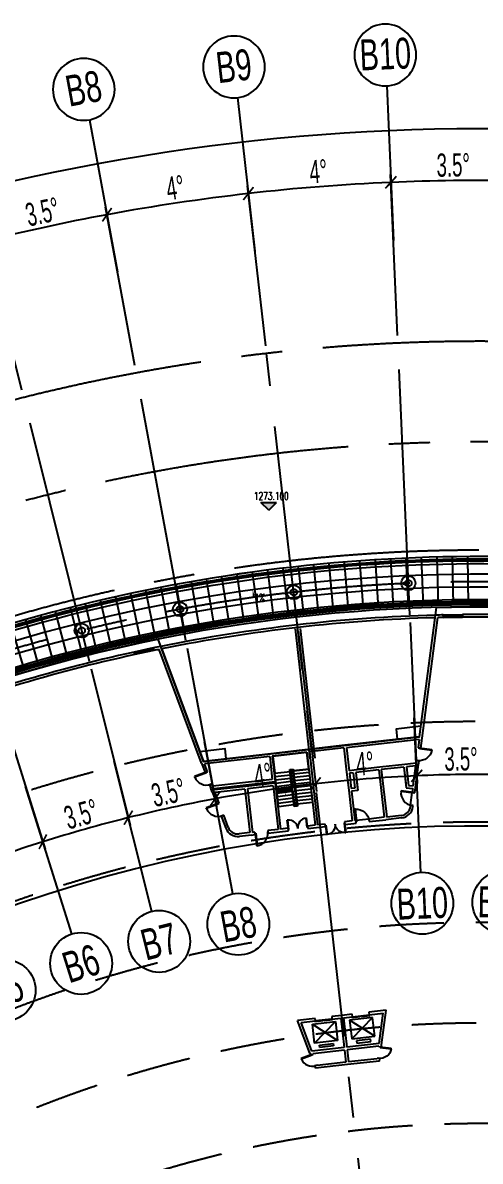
# Model space of a CAD drawing. Extents: x 36903891 to 38126251, y 2073392 to 2924740.
# Drawn here: x 37075620 to 37111160, y 2369613 to 2457965 of the extents above; entities that cross this region are included whole.
import ezdxf
from ezdxf.enums import TextEntityAlignment as Align
from ezdxf.xclip import XClip

# ---------------------------------------------------------------- set-up
doc = ezdxf.new("R2010")
doc.units = 0
doc.header["$LTSCALE"] = 1000
doc.header["$XCLIPFRAME"] = 0
for name, pattern in [('CENTER', [2, 1.25, -0.25, 0.25, -0.25]), ('CENTER2', [28.575, 19.05, -3.175, 3.175, -3.175]), ('DASH', [0.35, 0.25, -0.1]), ('HIDDEN', [0.375, 0.25, -0.125])]:
    doc.linetypes.add(name, pattern=pattern)
doc.layers.get('0').update_dxf_attribs({"color": 8})
doc.layers.get('Defpoints').update_dxf_attribs({"color": 8})
for name, color, linetype in [('#幕墙线-平面', 8, 'Continuous'), ('#标注', 8, 'Continuous'), ('#虚线', 8, 'HIDDEN'), ('#轴线', 8, 'CENTER2'), ('1-WIN-1', 8, 'Continuous'), ('A-AL-E', 8, 'Continuous'), ('A-COLS-PLAN-C', 8, 'DASH'), ('A-DETL-ALUM', 8, 'Continuous'), ('A-DIMS', 8, 'Continuous'), ('A-DIMS-ELEV', 8, 'Continuous'), ('A-DIMS-SYMB', 8, 'Continuous'), ('A-FLOR', 8, 'Continuous'), ('A-GRID', 8, 'CENTER'), ('A-STRS-HRAL', 8, 'Continuous'), ('DIM', 8, 'Continuous'), ('周边建筑', 8, 'Continuous'), ('水-雨水-压力流-标识', 8, 'Continuous')]:
    doc.layers.add(name, color=color, linetype=linetype)
doc.styles.add('#文字', font='jrs.shx', dxfattribs={"width": 0.7, "bigfont": 'hztxt.shx'})
doc.styles.add('_TCH_DIM', font='SIMPLEX', dxfattribs={"bigfont": 'GBCBIG'})
doc.styles.add('_TCH_DIM_T3', font='SIMPLEX', dxfattribs={"width": 0.705882, "bigfont": 'GBCBIG'})
doc.styles.add('JHZX', font='jrs.shx', dxfattribs={"width": 0.6, "bigfont": 'jhz.shx'})
doc.dimstyles.new('_TCH_ARROW&&200', dxfattribs={"dimtxt": 595, "dimasz": 400, "dimexe": 500, "dimexo": 600, "dimgap": 252.5, "dimtad": 1, "dimdec": 0, "dimzin": 0, "dimdsep": 46, "dimtxsty": '_TCH_DIM_T3', "dimcen": 0.09, "dimclrt": 4, "dimazin": 2, "dimtfac": 1, "dimtdec": 0, "dimtix": 1, "dimtmove": 2, "dimatfit": 3, "dimfxl": 200, "dimtolj": 1, "dimtzin": 0, "dimarcsym": 0})
doc.dimstyles.new('JZBZ-600', dxfattribs={"dimscale": 600, "dimtxt": 3, "dimasz": 1.5, "dimexe": 1, "dimexo": 1, "dimgap": 0.5, "dimtad": 1, "dimdec": 0, "dimdsep": 46, "dimtxsty": 'JHZX', "dimblk1": 'ARCHTICK', "dimblk2": 'ARCHTICK', "dimsah": 1, "dimcen": 0, "dimclrd": 1, "dimclre": 1, "dimclrt": 2, "dimadec": 1, "dimazin": 2, "dimtfac": 1, "dimtdec": 0, "dimtix": 1, "dimtmove": 0, "dimatfit": 3, "dimfxl": 1, "dimtolj": 1, "dimlwd": -1, "dimlwe": -1, "dimarcsym": 1})

# ---------------------------------------------------------------- blocks, each defined once
blk = doc.blocks.new('_ARCHTICK')
at = {"color": 0, "linetype": 'ByBlock', "const_width": 0.15}
blk.add_lwpolyline([(-0.5, -0.5), (0.5, 0.5)], dxfattribs=at)
blk = doc.blocks.new('*D76')
at = {"layer": '#标注', "transparency": 16777216}
for p, q in [((36775150, 3043437), (36775695, 3030949)), ((36782778, 3043537), (36782560, 3031039))]:
    blk.add_line(p, q, dxfattribs=at)
blk.add_arc((36780595, 2918663), 112993, 88.99827, 92.49865, dxfattribs=at)
at = {"layer": 'Defpoints', "color": 0, "transparency": 16777216}
for p in [(36775124, 3044037), (36782789, 3044137), (36780269, 3031656), (36780595, 2918663)]:
    blk.add_point(p, dxfattribs=at)
at = {"layer": '#标注', "transparency": 16777216, "xscale": 900, "yscale": 900, "zscale": 900}
for p, rotation in [((36775669, 3031549), 182.498645102901), ((36782570, 3031639), 358.9982656254941)]:
    blk.add_blockref('_ARCHTICK', p, dxfattribs=dict(at, rotation=rotation))
at = {"layer": '#标注', "transparency": 16777216, "insert": (36779103, 3032846), "char_height": 1800, "attachment_point": 5, "rotation": 0.74846, "style": 'JHZX'}
blk.add_mtext('\\A1;3.5°', dxfattribs=at)
blk = doc.blocks.new('*D77')
at = {"layer": '#标注', "transparency": 16777216}
for p, q in [((36775150, 3043437), (36775695, 3030949)), ((36766460, 3042754), (36767874, 3030334))]:
    blk.add_line(p, q, dxfattribs=at)
blk.add_arc((36780595, 2918663), 112993, 92.49865, 96.4986, dxfattribs=at)
at = {"layer": 'Defpoints', "color": 0, "transparency": 16777216}
for p in [(36775124, 3044037), (36766392, 3043350), (36773043, 3031403), (36780595, 2918663)]:
    blk.add_point(p, dxfattribs=at)
at = {"layer": '#标注', "transparency": 16777216, "xscale": 900, "yscale": 900, "zscale": 900}
for p, rotation in [((36767806, 3030930), 186.4985978331643), ((36775669, 3031549), 2.498645102916626)]:
    blk.add_blockref('_ARCHTICK', p, dxfattribs=dict(at, rotation=rotation))
at = {"layer": '#标注', "transparency": 16777216, "insert": (36771638, 3032504), "char_height": 1800, "attachment_point": 5, "rotation": 4.49862, "style": 'JHZX'}
blk.add_mtext('\\A1;4°', dxfattribs=at)
blk = doc.blocks.new('*D78')
at = {"layer": '#标注', "transparency": 16777216}
for p, q in [((36766460, 3042754), (36767874, 3030334)), ((36757837, 3041465), (36760115, 3029174))]:
    blk.add_line(p, q, dxfattribs=at)
blk.add_arc((36780595, 2918663), 112993, 96.4986, 100.49896, dxfattribs=at)
at = {"layer": 'Defpoints', "color": 0, "transparency": 16777216}
for p in [(36766392, 3043350), (36757728, 3042055), (36765197, 3030602), (36780595, 2918663)]:
    blk.add_point(p, dxfattribs=at)
at = {"layer": '#标注', "transparency": 16777216, "xscale": 900, "yscale": 900, "zscale": 900}
for p, rotation in [((36767806, 3030930), 6.498597833163489), ((36760005, 3029764), 190.4989600530813)]:
    blk.add_blockref('_ARCHTICK', p, dxfattribs=dict(at, rotation=rotation))
at = {"layer": '#标注', "transparency": 16777216, "insert": (36763718, 3031602), "char_height": 1800, "attachment_point": 5, "rotation": 8.49878, "style": 'JHZX'}
blk.add_mtext('\\A1;4°', dxfattribs=at)
blk = doc.blocks.new('*D119')
at = {"layer": '#标注', "transparency": 16777216}
for p, q in [((36757837, 3041465), (36760115, 3029174)), ((36750382, 3039847), (36753406, 3027718))]:
    blk.add_line(p, q, dxfattribs=at)
blk.add_arc((36780595, 2918663), 112993, 100.49896, 103.9991, dxfattribs=at)
at = {"layer": 'Defpoints', "color": 0, "transparency": 16777216}
for p in [(36757728, 3042055), (36750237, 3040429), (36757747, 3029322), (36780595, 2918663)]:
    blk.add_point(p, dxfattribs=at)
at = {"layer": '#标注', "transparency": 16777216, "xscale": 900, "yscale": 900, "zscale": 900}
for p, rotation in [((36760005, 3029764), 10.49896005307944), ((36753261, 3028300), 193.9991045865449)]:
    blk.add_blockref('_ARCHTICK', p, dxfattribs=dict(at, rotation=rotation))
at = {"layer": '#标注', "transparency": 16777216, "insert": (36756367, 3030256), "char_height": 1800, "attachment_point": 5, "rotation": 12.24903, "style": 'JHZX'}
blk.add_mtext('\\A1;3.5°', dxfattribs=at)
blk = doc.blocks.new('*D120')
at = {"layer": '#标注', "transparency": 16777216}
for p, q in [((36750382, 3039847), (36753406, 3027718)), ((36743040, 3037776), (36746799, 3025855))]:
    blk.add_line(p, q, dxfattribs=at)
blk.add_arc((36780595, 2918663), 112993, 103.9991, 107.49913, dxfattribs=at)
at = {"layer": 'Defpoints', "color": 0, "transparency": 16777216}
for p in [(36750237, 3040429), (36742860, 3038348), (36751034, 3027721), (36780595, 2918663)]:
    blk.add_point(p, dxfattribs=at)
at = {"layer": '#标注', "transparency": 16777216, "xscale": 900, "yscale": 900, "zscale": 900}
for p, rotation in [((36753261, 3028300), 13.99910458655616), ((36746619, 3026427), 197.4991263115016)]:
    blk.add_blockref('_ARCHTICK', p, dxfattribs=dict(at, rotation=rotation))
at = {"layer": '#标注', "transparency": 16777216, "insert": (36749600, 3028569), "char_height": 1800, "attachment_point": 5, "rotation": 15.74912, "style": 'JHZX'}
blk.add_mtext('\\A1;3.5°', dxfattribs=at)
blk = doc.blocks.new('*D121')
at = {"layer": '#标注', "transparency": 16777216}
for p, q in [((36743040, 3037776), (36746799, 3025855)), ((36735838, 3035261), (36740318, 3023591))]:
    blk.add_line(p, q, dxfattribs=at)
blk.add_arc((36780595, 2918663), 112993, 107.49913, 110.9993, dxfattribs=at)
at = {"layer": 'Defpoints', "color": 0, "transparency": 16777216}
for p in [(36742860, 3038348), (36735623, 3035821), (36744431, 3025713), (36780595, 2918663)]:
    blk.add_point(p, dxfattribs=at)
at = {"layer": '#标注', "transparency": 16777216, "xscale": 900, "yscale": 900, "zscale": 900}
for p, rotation in [((36746619, 3026427), 17.49912631147501), ((36740103, 3024152), 200.9993024395131)]:
    blk.add_blockref('_ARCHTICK', p, dxfattribs=dict(at, rotation=rotation))
at = {"layer": '#标注', "transparency": 16777216, "insert": (36742948, 3026472), "char_height": 1800, "attachment_point": 5, "rotation": 19.24921, "style": 'JHZX'}
blk.add_mtext('\\A1;3.5°', dxfattribs=at)
blk = doc.blocks.new('*D150')
at = {"layer": '#标注', "transparency": 16777216}
for p, q in [((36689257, 3003837), (36698398, 2995312)), ((36684922, 2998938), (36694497, 2990903))]:
    blk.add_line(p, q, dxfattribs=at)
blk.add_arc((36780593, 2918654), 112993, 136.99624, 139.99763, dxfattribs=at)
at = {"layer": 'Defpoints', "color": 0, "transparency": 16777216}
for p in [(36688818, 3004246), (36684463, 2999324), (36696627, 2994266), (36780593, 2918654)]:
    blk.add_point(p, dxfattribs=at)
at = {"layer": '#标注', "transparency": 16777216, "xscale": 900, "yscale": 900, "zscale": 900}
for p, rotation in [((36697960, 2995721), 46.99624072176257), ((36694038, 2991288), 229.9976294272823)]:
    blk.add_blockref('_ARCHTICK', p, dxfattribs=dict(at, rotation=rotation))
at = {"layer": '#标注', "transparency": 16777216, "insert": (36695071, 2994326), "char_height": 1800, "attachment_point": 5, "rotation": 48.49694, "style": 'JHZX'}
blk.add_mtext('\\A1;3°', dxfattribs=at)
blk = doc.blocks.new('*D194')
at = {"layer": '#标注', "transparency": 16777216}
for p, q in [((36697229, 3039962), (36687879, 3053567)), ((36885580, 3021821), (36897355, 3033391))]:
    blk.add_line(p, q, dxfattribs=at)
blk.add_arc((36780595, 2918663), 163093, 44.49717, 124.49963, dxfattribs=at)
at = {"layer": 'Defpoints', "color": 0, "transparency": 16777216}
for p in [(36833249, 3073022), (36697569, 3039468), (36885152, 3021400), (36780595, 2918663)]:
    blk.add_point(p, dxfattribs=at)
at = {"layer": '#标注', "transparency": 16777216, "xscale": 900, "yscale": 900, "zscale": 900}
for p, rotation in [((36688219, 3053073), 214.4996298123025), ((36896927, 3032971), 314.4971693134276)]:
    blk.add_blockref('_ARCHTICK', p, dxfattribs=dict(at, rotation=rotation))
at = {"layer": '#标注', "transparency": 16777216, "insert": (36796346, 3082199), "char_height": 1800, "attachment_point": 5, "rotation": 354.4984, "style": 'JHZX'}
blk.add_mtext('\\A1;80°', dxfattribs=at)
blk = doc.blocks.new('*D234')
at = {"layer": '#标注', "transparency": 16777216}
for p, q in [((36774178, 3065716), (36773633, 3078204)), ((36783168, 3065834), (36783386, 3078332))]:
    blk.add_line(p, q, dxfattribs=at)
blk.add_arc((36780595, 2918663), 159093, 88.99852, 92.49865, dxfattribs=at)
at = {"layer": 'Defpoints', "color": 0, "transparency": 16777216}
for p in [(36780136, 3077755), (36774204, 3065117), (36783157, 3065234), (36780595, 2918663)]:
    blk.add_point(p, dxfattribs=at)
at = {"layer": '#标注', "transparency": 16777216, "xscale": 900, "yscale": 900, "zscale": 900}
for p, rotation in [((36783375, 3077732), 358.9985152614663), ((36773659, 3077605), 182.4986451029128)]:
    blk.add_blockref('_ARCHTICK', p, dxfattribs=dict(at, rotation=rotation))
at = {"layer": '#标注', "transparency": 16777216, "insert": (36778501, 3078942), "char_height": 1800, "attachment_point": 5, "rotation": 0.74858, "style": 'JHZX'}
blk.add_mtext('\\A1;3.5°', dxfattribs=at)
blk = doc.blocks.new('*D235')
at = {"layer": '#标注', "transparency": 16777216}
for p, q in [((36774178, 3065716), (36773633, 3078204)), ((36763935, 3064910), (36762520, 3077330))]:
    blk.add_line(p, q, dxfattribs=at)
blk.add_arc((36780595, 2918663), 159093, 92.49865, 96.4988, dxfattribs=at)
at = {"layer": 'Defpoints', "color": 0, "transparency": 16777216}
for p in [(36769962, 3077400), (36774204, 3065117), (36764003, 3064314), (36780595, 2918663)]:
    blk.add_point(p, dxfattribs=at)
at = {"layer": '#标注', "transparency": 16777216, "xscale": 900, "yscale": 900, "zscale": 900}
for p, rotation in [((36773659, 3077605), 2.498645102910735), ((36762588, 3076734), 186.4987980992149)]:
    blk.add_blockref('_ARCHTICK', p, dxfattribs=dict(at, rotation=rotation))
at = {"layer": '#标注', "transparency": 16777216, "insert": (36768022, 3078462), "char_height": 1800, "attachment_point": 5, "rotation": 4.49872, "style": 'JHZX'}
blk.add_mtext('\\A1;4°', dxfattribs=at)
blk = doc.blocks.new('*D236')
at = {"layer": '#标注', "transparency": 16777216}
for p, q in [((36763935, 3064910), (36762520, 3077330)), ((36753774, 3063392), (36751496, 3075682))]:
    blk.add_line(p, q, dxfattribs=at)
blk.add_arc((36780595, 2918663), 159093, 96.4988, 100.49896, dxfattribs=at)
at = {"layer": 'Defpoints', "color": 0, "transparency": 16777216}
for p in [(36758915, 3076272), (36764003, 3064314), (36753883, 3062802), (36780595, 2918663)]:
    blk.add_point(p, dxfattribs=at)
at = {"layer": '#标注', "transparency": 16777216, "xscale": 900, "yscale": 900, "zscale": 900}
for p, rotation in [((36762588, 3076734), 6.498798099210898), ((36751605, 3075093), 190.4989600159963)]:
    blk.add_blockref('_ARCHTICK', p, dxfattribs=dict(at, rotation=rotation))
at = {"layer": '#标注', "transparency": 16777216, "insert": (36756905, 3077196), "char_height": 1800, "attachment_point": 5, "rotation": 8.49888, "style": 'JHZX'}
blk.add_mtext('\\A1;4°', dxfattribs=at)
blk = doc.blocks.new('*D237')
at = {"layer": '#标注', "transparency": 16777216}
for p, q in [((36753774, 3063392), (36751496, 3075682)), ((36744988, 3061484), (36741964, 3073613))]:
    blk.add_line(p, q, dxfattribs=at)
blk.add_arc((36780595, 2918663), 159093, 100.49896, 103.9991, dxfattribs=at)
at = {"layer": 'Defpoints', "color": 0, "transparency": 16777216}
for p in [(36748426, 3074470), (36753883, 3062802), (36745133, 3060902), (36780595, 2918663)]:
    blk.add_point(p, dxfattribs=at)
at = {"layer": '#标注', "transparency": 16777216, "xscale": 900, "yscale": 900, "zscale": 900}
for p, rotation in [((36751605, 3075093), 10.49896001600743), ((36742109, 3073031), 193.999104586552)]:
    blk.add_blockref('_ARCHTICK', p, dxfattribs=dict(at, rotation=rotation))
at = {"layer": '#标注', "transparency": 16777216, "insert": (36746587, 3075307), "char_height": 1800, "attachment_point": 5, "rotation": 12.24903, "style": 'JHZX'}
blk.add_mtext('\\A1;3.5°', dxfattribs=at)
blk = doc.blocks.new('*D273')
at = {"layer": '#标注', "transparency": 16777216}
for p, q in [((36744988, 3061484), (36741964, 3073613)), ((36736335, 3059044), (36732576, 3070966))]:
    blk.add_line(p, q, dxfattribs=at)
blk.add_arc((36780595, 2918663), 159093, 103.9991, 107.49925, dxfattribs=at)
at = {"layer": 'Defpoints', "color": 0, "transparency": 16777216}
for p in [(36738974, 3072215), (36745133, 3060902), (36736515, 3058472), (36780595, 2918663)]:
    blk.add_point(p, dxfattribs=at)
at = {"layer": '#标注', "transparency": 16777216, "xscale": 900, "yscale": 900, "zscale": 900}
for p, rotation in [((36742109, 3073031), 13.99910458655087), ((36732756, 3070393), 197.4992524606835)]:
    blk.add_blockref('_ARCHTICK', p, dxfattribs=dict(at, rotation=rotation))
at = {"layer": '#标注', "transparency": 16777216, "insert": (36737087, 3072938), "char_height": 1800, "attachment_point": 5, "rotation": 15.74918, "style": 'JHZX'}
blk.add_mtext('\\A1;3.5°', dxfattribs=at)
blk = doc.blocks.new('*D53')
at = {"layer": '#标注', "transparency": 16777216}
for p, q in [((36709851, 3021595), (36719200, 3007992)), ((36869683, 3006201), (36857910, 2994633))]:
    blk.add_line(p, q, dxfattribs=at)
blk.add_arc((36780595, 2918663), 108993, 44.49706, 124.5, dxfattribs=at)
at = {"layer": 'Defpoints', "color": 0, "transparency": 16777216}
for p in [(36709511, 3022089), (36815783, 3021819), (36870111, 3006621), (36780595, 2918663)]:
    blk.add_point(p, dxfattribs=at)
at = {"layer": '#标注', "transparency": 16777216, "xscale": 900, "yscale": 900, "zscale": 900}
for p, rotation in [((36718860, 3008487), 214.4999999999928), ((36858338, 2995053), 314.497058791603)]:
    blk.add_blockref('_ARCHTICK', p, dxfattribs=dict(at, rotation=rotation))
at = {"layer": '#标注', "transparency": 16777216, "insert": (36791159, 3028348), "char_height": 1800, "attachment_point": 5, "rotation": 354.49853, "style": 'JHZX'}
blk.add_mtext('\\A1;80°', dxfattribs=at)
blk = doc.blocks.new('*U51')
blk.add_line((0, -20), (0, 0))
blk.add_circle((0, -24), 4)
at = {"style": 'JHZX', "width": 0.75}
blk.add_attdef('AXES', text='', height=4, dxfattribs=at).set_placement((0, -24), align=Align.MIDDLE_CENTER)
blk = doc.blocks.new('DOTE-11')
at = {"layer": '#虚线', "ltscale": 20}
for radius in [117100, 109300, 101500, 93700, 85900]:
    blk.add_arc((36780599, 2918657), radius, 53.5, 124.5, dxfattribs=at)
at = {"layer": '#轴线'}
for p, q in [((36775124, 3044038), (36774204, 3065118)), ((36773274, 2982941), (36764003, 3064315)), ((36757728, 3042056), (36753883, 3062802)), ((36750237, 3040429), (36745133, 3060903))]:
    blk.add_line(p, q, dxfattribs=at)
for radius, end in [(146600, 183.99981), (138800, 210.18842), (130400, 210.32938), (127950, 210.37401)]:
    blk.add_arc((36780599, 2918657), radius, 324.5, end, dxfattribs=at)
blk = doc.blocks.new('A$C80b62fe7')
at = {"layer": '#幕墙线-平面'}
for points in [[(81709, 327421), (80789, 319019, -0.402137), (79822, 318210, 0.131388), (14097, 305326, -0.411975), (12883, 305738), (5118, 321313)], [(81479, 327708), (80530, 319047, -0.402137), (79840, 318470, 0.131388), (13983, 305560, -0.411975), (13115, 305854), (5350, 321429)], [(104680, 310722, 0.193315), (11051, 300130, 0.193315)], [(104611, 310472, 0.193315), (11175, 299902)]]:
    blk.add_lwpolyline(points, format="xyb", dxfattribs=at)
for radius, start, end in [(128529, 333.50225, 195.7758), (127529, 333.53985, 195.7884)]:
    blk.add_arc((71052, 188867), radius, start, end, dxfattribs=at)
blk = doc.blocks.new('DASWQE')
at = {"layer": '#幕墙线-平面', "ltscale": 10}
for points in [[(-2171, 129882), (-2108, 126132)], [(-971, 129896), (-943, 126146)], [(-14143, 129128), (-13735, 125400)], [(-12949, 129253), (-12576, 125522)], [(-11755, 129367), (-11416, 125632)], [(-10559, 129470), (-10255, 125733)], [(-9363, 129562), (-9093, 125822)], [(-8166, 129643), (-7930, 125901)], [(-6968, 129713), (-6767, 125968)], [(-5769, 129772), (-5603, 126026)], [(-4570, 129820), (-4438, 126072)], [(-3371, 129856), (-3273, 126108)], [(-21275, 128146), (-20661, 124447)], [(-20090, 128337), (-19510, 124632)], [(-18904, 128517), (-18358, 124807)], [(-17716, 128686), (-17204, 124971)], [(-16526, 128844), (-16049, 125125)], [(-15335, 128992), (-14892, 125268)], [(-25994, 127273), (-25244, 123598)], [(-24818, 127507), (-24101, 123826)], [(-23639, 127731), (-22956, 124044)], [(-22458, 127944), (-21809, 124250)], [(-29511, 126503), (-28659, 122851)], [(-28341, 126771), (-27523, 123111)], [(-27169, 127027), (-26385, 123360)], [(-33005, 125637), (-32052, 122010)], [(-31843, 125937), (-30924, 122301)], [(-30678, 126225), (-29793, 122581)], [(-36474, 124674), (-35421, 121075)], [(-35321, 125006), (-34301, 121397)], [(-34164, 125327), (-33178, 121709)]]:
    blk.add_lwpolyline(points, dxfattribs=at)
at = {"layer": 'DIM', "ltscale": 10}
blk.add_blockref('A$C80b62fe7', (-71047, -188863), dxfattribs=at)
blk = doc.blocks.new('雨水立管')
blk.add_circle((0, 0), 50)
blk = doc.blocks.new('雨水')
at = {"layer": '水-雨水-压力流-标识', "xscale": 1.5, "yscale": 1.5, "zscale": 1.5}
for p in [(35642066, 3046471), (35616703, 3042727)]:
    blk.add_blockref('雨水立管', p, dxfattribs=at)
blk = doc.blocks.new('800柱子')
at = {"layer": 'A-DETL-ALUM', "ltscale": 0.3}
blk.add_circle((35572079, 2737405), 550, dxfattribs=at)
blk = doc.blocks.new('$DORLIB2D$00000127')
for points in [[(-0.533, 0.795), (-0.533, 0.69)], [(-0.033, 0.795), (-0.533, 0.795)], [(-0.033, 0.69), (-0.533, 0.69)], [(-0.033, 0.795), (-0.033, 0.69)], [(0.533, 0.795), (0.033, 0.795)], [(0.033, 0.795), (0.033, 0.69)], [(0.533, 0.69), (0.033, 0.69)], [(0.533, 0.795), (0.533, 0.69)], [(0.5, 0.5), (-0.5, 0.5)]]:
    blk.add_lwpolyline(points)
blk = doc.blocks.new('$DorLib2D$00000002')
at = {"layer": '1-WIN-1'}
for p, q in [((-0.5, 0), (-0.5, 0.4875)), ((-0.475, 0.4875), (-0.5, 0.4875)), ((-0.5, 0), (-0.475, 0)), ((-0.475, 0), (-0.475, 0.4875)), ((0.475, 0), (0.475, 0.4875)), ((0.475, 0.4875), (0.5, 0.4875)), ((0.5, 0), (0.475, 0)), ((0.5, 0), (0.5, 0.4875))]:
    blk.add_line(p, q, dxfattribs=at)
for centre, start, end in [((-0.4875, 0), 0, 88.530716), ((0.4875, 0), 91.469284, 180)]:
    blk.add_arc(centre, 0.4875, start, end, dxfattribs=at)
blk = doc.blocks.new('$WINLIB2D$00000039')
for points in [[(-0.5, 0.5), (-0.5, -0.5)], [(0.5, 0.5), (-0.5, 0.5)], [(-0.5, 0.167), (0.5, 0.167)], [(-0.452, -0.167), (-0.5, 0.084)], [(-0.384, -0.167), (-0.448, 0.167)], [(-0.316, -0.167), (-0.38, 0.167)], [(-0.248, -0.167), (-0.312, 0.167)], [(-0.18, -0.167), (-0.244, 0.167)], [(-0.112, -0.167), (-0.176, 0.167)], [(-0.044, -0.167), (-0.108, 0.167)], [(0.024, -0.167), (-0.04, 0.167)], [(0.092, -0.167), (0.028, 0.167)], [(0.16, -0.167), (0.096, 0.167)], [(0.228, -0.167), (0.164, 0.167)], [(0.296, -0.167), (0.232, 0.167)], [(0.364, -0.167), (0.3, 0.167)], [(0.432, -0.167), (0.368, 0.167)], [(0.5, -0.167), (0.436, 0.167)], [(0.5, -0.5), (0.5, 0.5)], [(-0.5, -0.167), (0.5, -0.167)], [(0.5, -0.5), (-0.5, -0.5)]]:
    blk.add_lwpolyline(points)
blk = doc.blocks.new('$DorLib2D$00000001')
for p, q in [((0.45, 0.975), (0.5, 0.975)), ((0.45, 0), (0.45, 0.975)), ((0.5, 0), (0.5, 0.975)), ((0.5, 0), (0.45, 0))]:
    blk.add_line(p, q)
blk.add_arc((0.475, 0), 0.975, 91.46928, 180)
blk = doc.blocks.new('123')
at = {"layer": '周边建筑'}
for p, q in [((34931879, 2962463), (34931898, 2962264)), ((34934781, 2953277), (34932478, 2962516)), ((34943022, 2952549), (34943022, 2962679)), ((34943422, 2952549), (34943422, 2962679)), ((34951663, 2953277), (34953967, 2962516)), ((34954546, 2962264), (34954566, 2962463)), ((34930405, 2962120), (34930386, 2962319)), ((34934606, 2953153), (34932325, 2962302)), ((34951839, 2953153), (34954120, 2962302)), ((34956059, 2962319), (34956039, 2962120)), ((34934606, 2953153), (34934794, 2952399)), ((34940022, 2953277), (34934781, 2953277)), ((34939922, 2953077), (34934831, 2953077)), ((34934988, 2952448), (34934831, 2953077)), ((34939922, 2953077), (34939922, 2951277)), ((34942922, 2953277), (34940022, 2953277)), ((34940122, 2953077), (34940122, 2951077)), ((34942822, 2953077), (34940122, 2953077)), ((34942822, 2953049), (34940172, 2953049)), ((34940172, 2953049), (34940172, 2951749)), ((34942822, 2953077), (34942822, 2947377)), ((34942822, 2951749), (34942822, 2953049)), ((34945822, 2953277), (34942922, 2953277)), ((34943022, 2953077), (34943022, 2947377)), ((34945722, 2953077), (34943022, 2953077)), ((34945722, 2953077), (34945722, 2951177)), ((34951663, 2953277), (34945822, 2953277)), ((34951614, 2953077), (34945922, 2953077)), ((34945922, 2953077), (34945922, 2951277)), ((34951614, 2953077), (34951457, 2952448)), ((34951651, 2952399), (34951839, 2953153)), ((34934794, 2952399), (34934988, 2952448)), ((34941362, 2950428), (34941362, 2951899)), ((34941362, 2951899), (34941632, 2951899)), ((34941632, 2951899), (34941632, 2948999)), ((34951457, 2952448), (34951651, 2952399)), ((34935230, 2951477), (34935036, 2951429)), ((34935036, 2951429), (34935105, 2951153)), ((34935180, 2950853), (34935105, 2951153)), ((34935280, 2951277), (34935230, 2951477)), ((34939922, 2951277), (34935280, 2951277)), ((34940122, 2951077), (34935330, 2951077)), ((34935355, 2950977), (34935330, 2951077)), ((34937822, 2950977), (34935355, 2950977)), ((34940122, 2950977), (34937822, 2950977)), ((34940122, 2950977), (34940122, 2947377)), ((34940172, 2950305), (34940172, 2951749)), ((34940172, 2951749), (34941362, 2951749)), ((34940172, 2951749), (34941362, 2951749)), ((34940172, 2951489), (34941362, 2951489)), ((34940172, 2951229), (34941362, 2951229)), ((34941422, 2950434), (34941422, 2951839)), ((34941422, 2951839), (34941572, 2951839)), ((34941422, 2950434), (34941422, 2951749)), ((34941422, 2951749), (34941572, 2951749)), ((34941572, 2951839), (34941572, 2949059)), ((34941572, 2951749), (34941572, 2949149)), ((34942822, 2951749), (34941632, 2951749)), ((34941632, 2951749), (34942822, 2951749)), ((34942822, 2951489), (34941632, 2951489)), ((34942822, 2951229), (34941632, 2951229)), ((34942822, 2951749), (34942822, 2949149)), ((34945722, 2951177), (34945722, 2949777)), ((34946322, 2951277), (34945922, 2951277)), ((34945922, 2951077), (34945922, 2949877)), ((34946222, 2951077), (34945922, 2951077)), ((34946222, 2951077), (34946222, 2949877)), ((34948322, 2951277), (34946322, 2951277)), ((34948222, 2951077), (34946422, 2951077)), ((34946422, 2951077), (34946422, 2949677)), ((34948222, 2951077), (34948222, 2947377)), ((34950292, 2951277), (34948322, 2951277)), ((34948422, 2951077), (34948422, 2947377)), ((34950192, 2951077), (34948422, 2951077)), ((34950192, 2951077), (34950192, 2949465)), ((34951165, 2951277), (34950292, 2951277)), ((34951115, 2951077), (34950392, 2951077)), ((34950392, 2951077), (34950392, 2949621)), ((34950731, 2949537), (34951115, 2951077)), ((34950901, 2949391), (34951340, 2951153)), ((34951215, 2951477), (34951165, 2951277)), ((34951409, 2951429), (34951215, 2951477)), ((34951340, 2951153), (34951409, 2951429)), ((34935180, 2950853), (34935422, 2949880)), ((34935616, 2949928), (34935405, 2950777)), ((34937722, 2950777), (34935405, 2950777)), ((34937722, 2950777), (34937722, 2947377)), ((34939922, 2950777), (34937922, 2950777)), ((34937922, 2950777), (34937922, 2947377)), ((34939922, 2950777), (34939922, 2947377)), ((34940172, 2950969), (34941362, 2950969)), ((34940172, 2950709), (34941362, 2950709)), ((34940172, 2950449), (34941362, 2950449)), ((34940172, 2950305), (34940716, 2950361)), ((34940172, 2950204), (34940700, 2950259)), ((34940172, 2949149), (34940172, 2950204)), ((34940172, 2950189), (34941362, 2950189)), ((34940700, 2950259), (34940728, 2950435)), ((34940728, 2950435), (34940846, 2950193)), ((34940846, 2950193), (34940875, 2950378)), ((34940859, 2950275), (34941422, 2950334)), ((34940875, 2950378), (34941422, 2950434)), ((34941362, 2948999), (34941362, 2950328)), ((34941422, 2949149), (34941422, 2950334)), ((34941422, 2949059), (34941422, 2950334)), ((34942822, 2950969), (34941632, 2950969)), ((34942822, 2950709), (34941632, 2950709)), ((34942822, 2950449), (34941632, 2950449)), ((34942822, 2950189), (34941632, 2950189)), ((34935422, 2949880), (34935616, 2949928)), ((34940172, 2949929), (34941362, 2949929)), ((34940172, 2949669), (34941362, 2949669)), ((34940172, 2949409), (34941362, 2949409)), ((34942822, 2949929), (34941632, 2949929)), ((34942822, 2949669), (34941632, 2949669)), ((34942822, 2949409), (34941632, 2949409)), ((34945722, 2949777), (34945722, 2947377)), ((34946222, 2949877), (34945922, 2949877)), ((34946422, 2949677), (34945922, 2949677)), ((34945922, 2949677), (34945922, 2947377)), ((34950192, 2949465), (34950682, 2949343)), ((34950392, 2949621), (34950731, 2949537)), ((34950682, 2949343), (34950610, 2949052)), ((34950804, 2949003), (34950901, 2949391)), ((34935858, 2948958), (34935664, 2948910)), ((34935664, 2948910), (34935907, 2947936)), ((34936101, 2947984), (34935858, 2948958)), ((34940172, 2949149), (34941362, 2949149)), ((34941632, 2948999), (34941362, 2948999)), ((34941422, 2949149), (34941572, 2949149)), ((34941572, 2949059), (34941422, 2949059)), ((34942822, 2949149), (34941632, 2949149)), ((34950368, 2948081), (34950610, 2949052)), ((34950610, 2949052), (34950804, 2949003)), ((34950368, 2948081), (34950344, 2947984)), ((34950562, 2948033), (34950368, 2948081)), ((34950538, 2947936), (34950562, 2948033)), ((34937722, 2947377), (34936877, 2947377)), ((34937822, 2947177), (34936877, 2947177)), ((34937822, 2947177), (34938122, 2947177)), ((34938122, 2947377), (34937922, 2947377)), ((34938122, 2947177), (34938122, 2947377)), ((34939922, 2947377), (34939122, 2947377)), ((34939122, 2947377), (34939122, 2947177)), ((34939122, 2947177), (34940022, 2947177)), ((34940022, 2947177), (34940722, 2947177)), ((34940722, 2947377), (34940122, 2947377)), ((34940722, 2947177), (34940722, 2947377)), ((34942822, 2947377), (34942222, 2947377)), ((34942222, 2947377), (34942222, 2947177)), ((34942222, 2947177), (34942922, 2947177)), ((34942922, 2947177), (34943622, 2947177)), ((34943622, 2947377), (34943022, 2947377)), ((34943622, 2947177), (34943622, 2947377)), ((34945722, 2947377), (34945122, 2947377)), ((34945122, 2947377), (34945122, 2947177)), ((34945122, 2947177), (34945822, 2947177)), ((34945822, 2947177), (34946022, 2947177)), ((34946022, 2947377), (34945922, 2947377)), ((34946022, 2947177), (34946022, 2947377)), ((34947022, 2947377), (34946022, 2947377)), ((34948222, 2947377), (34947022, 2947377)), ((34947022, 2947377), (34947022, 2947177)), ((34947022, 2947177), (34948322, 2947177)), ((34949567, 2947177), (34948322, 2947177)), ((34949567, 2947377), (34948422, 2947377)), ((34941122, 2932477), (34939761, 2932477)), ((34940416, 2929851), (34939761, 2932477)), ((34941122, 2932277), (34941122, 2932477)), ((34943222, 2932477), (34942422, 2932477)), ((34942422, 2932477), (34942422, 2932277)), ((34944022, 2932477), (34943222, 2932477)), ((34944022, 2932277), (34944022, 2932477)), ((34946684, 2932477), (34945322, 2932477)), ((34945322, 2932477), (34945322, 2932277)), ((34946029, 2929851), (34946684, 2932477)), ((34940017, 2932277), (34941122, 2932277)), ((34940591, 2929977), (34940017, 2932277)), ((34940872, 2930572), (34940872, 2932052)), ((34940872, 2932052), (34942672, 2932052)), ((34940872, 2930572), (34942672, 2932052)), ((34940872, 2932052), (34942672, 2930572)), ((34942422, 2932277), (34943122, 2932277)), ((34942672, 2932052), (34942672, 2930572)), ((34943122, 2932277), (34943122, 2929977)), ((34943322, 2932277), (34943322, 2929977)), ((34943322, 2932277), (34944022, 2932277)), ((34945572, 2932052), (34943772, 2932052)), ((34943772, 2932052), (34943772, 2930572)), ((34945572, 2930572), (34943772, 2932052)), ((34945572, 2932052), (34943772, 2930572)), ((34945322, 2932277), (34946428, 2932277)), ((34945572, 2930572), (34945572, 2932052)), ((34945854, 2929977), (34946428, 2932277)), ((34940416, 2929851), (34940456, 2929691)), ((34943122, 2929977), (34940591, 2929977)), ((34943122, 2929777), (34940640, 2929777)), ((34940650, 2929739), (34940640, 2929777)), ((34942672, 2930572), (34940872, 2930572)), ((34941232, 2930202), (34941232, 2930387)), ((34941232, 2930387), (34942312, 2930387)), ((34942312, 2930202), (34941232, 2930202)), ((34942312, 2930387), (34942312, 2930202)), ((34943122, 2929777), (34943122, 2928827)), ((34945854, 2929977), (34943322, 2929977)), ((34945804, 2929777), (34943322, 2929777)), ((34943322, 2929777), (34943322, 2928827)), ((34943772, 2930572), (34945572, 2930572)), ((34945212, 2930387), (34944132, 2930387)), ((34944132, 2930387), (34944132, 2930202)), ((34944132, 2930202), (34945212, 2930202)), ((34945212, 2930202), (34945212, 2930387)), ((34945804, 2929777), (34945795, 2929739)), ((34945989, 2929691), (34946029, 2929851)), ((34940456, 2929691), (34940650, 2929739)), ((34945795, 2929739), (34945989, 2929691)), ((34940868, 2928866), (34940674, 2928817)), ((34940674, 2928817), (34940721, 2928627)), ((34943222, 2928627), (34940721, 2928627)), ((34940877, 2928827), (34940868, 2928866)), ((34943122, 2928827), (34940877, 2928827)), ((34945724, 2928627), (34943222, 2928627)), ((34945567, 2928827), (34943322, 2928827)), ((34945577, 2928866), (34945567, 2928827)), ((34945771, 2928817), (34945577, 2928866)), ((34945724, 2928627), (34945771, 2928817))]:
    blk.add_line(p, q, dxfattribs=at)
at = {"layer": '周边建筑', "ltscale": 5}
for p, q in [((34946422, 2951077), (34946422, 2949777)), ((34946422, 2951077), (34946422, 2949777)), ((34950192, 2951077), (34950192, 2949802)), ((34950192, 2951077), (34950192, 2949802))]:
    blk.add_line(p, q, dxfattribs=at)
at = {"layer": '周边建筑'}
for points, format in [([(34896149, 2954454, -0.07422), (34932331, 2963106), (34934781, 2953277), (34951663, 2953277), (34954114, 2963106, -0.07422), (34990296, 2954454, -0.07422)], "xyb"), ([(34942197, 2949019, 0, 0, 0), (34942197, 2952399, 0, 0, 0), (34940797, 2952399, 0, 0, 0), (34940797, 2950449, 0, 80, 0), (34940797, 2950749, 0, 0, 0)], "xyseb"), ([(34940797, 2949019, 0, 0, 0), (34940797, 2950189, 0, 80, 0), (34940797, 2949889, 0, 0, 0)], "xyseb")]:
    blk.add_lwpolyline(points, format=format, dxfattribs=at)
for points in [[(34932478, 2962516), (34934781, 2953277), (34951663, 2953277), (34953967, 2962516)], [(34934582, 2954077), (34936522, 2954077), (34936522, 2953277)], [(34951863, 2954077), (34949922, 2954077), (34949922, 2953277)]]:
    blk.add_lwpolyline(points, dxfattribs=at)
for centre, radius, start, end in [((34943222, 2837577), 126000, 68.06236, 111.93764), ((34943222, 2837577), 125400, 94.91528, 95.18992), ((34943222, 2837577), 125400, 85.08472, 94.91528), ((34943222, 2837577), 125200, 85.09936, 94.90064), ((34943222, 2837577), 125400, 84.81008, 85.08472), ((34943222, 2837577), 125400, 95.87528, 100.43385), ((34943222, 2837577), 125200, 95.87583, 100.33643), ((34943222, 2837577), 125200, 94.99333, 95.18938), ((34943222, 2837577), 125200, 84.81062, 85.00667), ((34943222, 2837577), 125200, 68.19612, 84.12417), ((34943222, 2837577), 125400, 68.1164, 84.12472), ((34936877, 2948177), 1000, 194, 270), ((34936877, 2948177), 800, 194, 270), ((34949567, 2948177), 800, 270, 346), ((34949567, 2948177), 1000, 270, 346)]:
    blk.add_arc(centre, radius, start, end, dxfattribs=at)
for name, p, xscale, yscale, zscale, rotation in [('$WINLIB2D$00000039', (34931142, 2962292), 1500, 200, -1500, 5.532602874721408), ('$WINLIB2D$00000039', (34955303, 2962292), -1500.000000000001, 200.0000000000001, 1500, 354.4673970493893), ('$DorLib2D$00000001', (34935012, 2951938), 1000, 1000, 200, 104.0000000000005), ('$DorLib2D$00000001', (34951433, 2951938), -999.9999999999995, 999.9999999999995, 200, 255.9999999999999), ('$DorLib2D$00000001', (34935640, 2949419), 1000, 1000, 200, 104.0000000000016), ('$DorLib2D$00000001', (34950586, 2948542), 999.9999999999994, 999.9999999999994, 999.9999999999994, 76.00000000000436), ('$DorLib2D$00000001', (34946522, 2947277), -1000, 1000, 1000, 8.04044223469124e-12), ('$DorLib2D$00000001', (34938622, 2947277), 1000, 1000, 200, 180.0000000000091), ('$DorLib2D$00000002', (34944372, 2947277), -1500, 1500, 200, 180), ('$DORLIB2D$00000127', (34941772, 2932377), -1300, 200, -1300, 180), ('$DORLIB2D$00000127', (34944672, 2932377), 1300, 200, 1300, 179.999999999993), ('$DorLib2D$00000001', (34940662, 2929278), 900, 900, 200, 104.000001498082), ('$DorLib2D$00000001', (34945783, 2929278), -899.9999999999997, 899.9999999999997, 200, 256.0000014980859)]:
    blk.add_blockref(name, p, dxfattribs=dict(at, xscale=xscale, yscale=yscale, zscale=zscale, rotation=rotation))
at = {"layer": '周边建筑', "xscale": 1500, "yscale": 1500, "zscale": 200}
blk.add_blockref('$DorLib2D$00000002', (34941472, 2947277), dxfattribs=at)
blk = doc.blocks.new('_YZHK')
blk.add_circle((0, 0), 0.5)
blk = doc.blocks.new('ASDFASD')
at = {"layer": 'A-COLS-PLAN-C', "ltscale": 0.3, "xscale": 500, "yscale": 500, "zscale": 500}
for p in [(35642391, 3046485), (35633488, 3045785), (35624655, 3044465), (35617019, 3042807)]:
    blk.add_blockref('_YZHK', p, dxfattribs=at)
blk = doc.blocks.new('*D327')
at = {"layer": 'A-DIMS', "lineweight": -2, "transparency": 16777216}
for p, q in [((39213093, 2075472), (39213299, 2075255)), ((39211610, 2074041), (39211820, 2073827))]:
    blk.add_line(p, q, dxfattribs=at)
blk.add_arc((39294373, 1989821), 118279, 133.69377, 134.30623, dxfattribs=at)
at = {"layer": 'A-DIMS', "transparency": 16777216}
for points in [[(39212619, 2075390), (39212711, 2075293), (39212955, 2075617)], [(39211802, 2074416), (39211709, 2074511), (39211470, 2074183)]]:
    blk.add_solid(points, dxfattribs=at)
at = {"layer": 'Defpoints', "color": 0, "transparency": 16777216}
for p in [(39212680, 2075907), (39212457, 2075142), (39211190, 2074469), (39294373, 1989821)]:
    blk.add_point(p, dxfattribs=at)
at = {"layer": 'A-DIMS', "transparency": 16777216, "insert": (39211827, 2075299), "char_height": 595, "attachment_point": 5, "rotation": 44, "style": '_TCH_DIM_T3'}
blk.add_mtext('\\A1;1°', dxfattribs=at)
blk = doc.blocks.new('ZW-5001')
at = {"layer": '#标注'}
ref = blk.add_blockref('*U51', (36773855.6, 3073100.8), dxfattribs=dict(at, xscale=-600.0000000000006, yscale=600.0000000000007, rotation=182.4986545523601))
ref.add_attrib('AXES', 'B10', dxfattribs={"layer": '0', "height": 2400, "rotation": 2.498654, "style": '#文字', "width": 0.7}).set_placement((36773224.3, 3087567.1), align=Align.MIDDLE_CENTER)
ref = blk.add_blockref('*U51', (36763098.7, 3072254.5), dxfattribs=dict(at, xscale=-600.0000000000007, yscale=600.000000000001, rotation=186.4987065689136))
ref.add_attrib('AXES', 'B9', dxfattribs={"layer": '0', "height": 2400, "rotation": 6.498706, "style": '#文字', "width": 0.7}).set_placement((36761459.9, 3086641.5), align=Align.MIDDLE_CENTER)
ref = blk.add_blockref('*U51', (36752426, 3070660.2), dxfattribs=dict(at, xscale=-600.0000000000006, yscale=600.0000000000006, rotation=190.4997508862459))
ref.add_attrib('AXES', 'B8', dxfattribs={"layer": '0', "height": 2400, "rotation": 10.499751, "style": '#文字', "width": 0.7}).set_placement((36749787.3, 3084897.7), align=Align.MIDDLE_CENTER)
ref = blk.add_blockref('*U51', (36743199, 3068656.8), dxfattribs=dict(at, xscale=-600.0000000000007, yscale=600.0000000000006, rotation=193.999717462654))
ref.add_attrib('AXES', 'B7', dxfattribs={"layer": '0', "height": 2400, "rotation": 13.999717, "style": '#文字', "width": 0.7}).set_placement((36739696.1, 3082706.7), align=Align.MIDDLE_CENTER)
ref = blk.add_blockref('*U51', (36775472.7, 3036044.4), dxfattribs=dict(at, xscale=600, yscale=600, rotation=2.498645103088467))
ref.add_attrib('AXES', 'B10', dxfattribs={"layer": '0', "height": 2400, "rotation": 2.498645, "style": '#文字', "width": 0.7}).set_placement((36776100.4, 3021658.1), align=Align.MIDDLE_CENTER)
ref = blk.add_blockref('*U51', (36782648.5, 3036138.4), dxfattribs=dict(at, xscale=599.9999999999998, yscale=599.9999999999998, rotation=358.9986747940929))
ref.add_attrib('AXES', 'B11', dxfattribs={"layer": '0', "height": 2400, "rotation": 358.998675, "style": '#文字', "width": 0.7}).set_placement((36782396.8, 3021740.6), align=Align.MIDDLE_CENTER)
ref = blk.add_blockref('*U51', (36759185.4, 3034189.5), dxfattribs=dict(at, xscale=600.0000000000002, yscale=600.0000000000002, rotation=10.50010303627203))
ref.add_attrib('AXES', 'B8', dxfattribs={"layer": '0', "height": 2400, "rotation": 10.500103, "style": '#文字', "width": 0.7}).set_placement((36761809.6, 3020030.7), align=Align.MIDDLE_CENTER)
ref = blk.add_blockref('*U51', (36752172.3, 3032666.8), dxfattribs=dict(at, xscale=600, yscale=600, rotation=14.0000696126801))
ref.add_attrib('AXES', 'B7', dxfattribs={"layer": '0', "height": 2400, "rotation": 14.00007, "style": '#文字', "width": 0.7}).set_placement((36755656, 3018694.6), align=Align.MIDDLE_CENTER)
ref = blk.add_blockref('*U51', (36745265.3, 3030718.8), dxfattribs=dict(at, xscale=600.0000000000001, yscale=600.0000000000001, rotation=17.50003618908847))
ref.add_attrib('AXES', 'B6', dxfattribs={"layer": '0', "height": 2400, "rotation": 17.500036, "style": '#文字', "width": 0.7}).set_placement((36749595.5, 3016985.3), align=Align.MIDDLE_CENTER)
ref = blk.add_blockref('*U51', (36738490.1, 3028352.8), dxfattribs=dict(at, xscale=600.0000000000001, yscale=600.0000000000001, rotation=21.00000276549653))
ref.add_attrib('AXES', 'B5', dxfattribs={"layer": '0', "height": 2400, "rotation": 21.000003, "style": '#文字', "width": 0.7}).set_placement((36743650.5, 3014909.2), align=Align.MIDDLE_CENTER)
for base, center, p1, p2, picture, middle in [((36833249.5, 3073022.4), (36780594.8, 2918662.6), (36885151.9, 3021400.4), (36697568.8, 3039467.8), '*D194', (36796346.2, 3082199.2)), ((36780136, 3077755.4), (36780594.8, 2918662.6), (36783157, 3065233.6), (36774204, 3065116.7), '*D234', (36778500.6, 3078942.3)), ((36769962.3, 3077400.3), (36780594.8, 2918662.6), (36774204, 3065116.7), (36764003, 3064314.1), '*D235', (36768021.9, 3078462.2)), ((36758914.8, 3076271.9), (36780594.8, 2918662.6), (36764003, 3064314.1), (36753882.9, 3062801.8), '*D236', (36756905, 3077195.8)), ((36748426, 3074469.8), (36780594.8, 2918662.6), (36753882.9, 3062801.8), (36745132.9, 3060902.1), '*D237', (36746586.8, 3075306.9)), ((36738973.8, 3072215.2), (36780594.8, 2918662.6), (36745132.9, 3060902.1), (36736515.1, 3058471.8), '*D273', (36737086.9, 3072938.5)), ((36773043.4, 3031403.4), (36780594.8, 2918662.6), (36775123.8, 3044036.7), (36766391.6, 3043349.7), '*D77', (36771638, 3032504.2)), ((36780269.3, 3031655.6), (36780594.8, 2918662.6), (36782788.8, 3044136.8), (36775123.8, 3044036.7), '*D76', (36779103.1, 3032846.3)), ((36765197.2, 3030602), (36780594.8, 2918662.6), (36766391.6, 3043349.7), (36757727.7, 3042055), '*D78', (36763718.4, 3031602.1)), ((36757747.5, 3029322), (36780594.8, 2918662.6), (36757727.7, 3042055), (36750237.1, 3040428.8), '*D119', (36756367.4, 3030256.4)), ((36751034.3, 3027720.8), (36780594.8, 2918662.6), (36750237.1, 3040428.8), (36742860, 3038348.4), '*D120', (36749599.8, 3028569.1)), ((36815783.2, 3021819.5), (36780594.8, 2918662.6), (36870111.4, 3006621.3), (36709511.5, 3022089.5), '*D53', (36791159.2, 3028348.4)), ((36744431.4, 3025712.7), (36780594.8, 2918662.6), (36742860, 3038348.4), (36735623.4, 3035821.4), '*D121', (36742947.8, 3026471.9)), ((36696626.6, 2994266.3), (36780592.7, 2918654.1), (36688818.3, 3004246.5), (36684462.5, 2999323.7), '*D150', (36695070.9, 2994325.6))]:
    dim = blk.add_angular_dim_3p(base=base, center=center, p1=p1, p2=p2, dimstyle='JZBZ-600', override={"dimclrd": 256, "dimclre": 256, "dimclrt": 256}, dxfattribs=at)
    dim.commit()
    dim.dimension.update_dxf_attribs({"geometry": picture, "text_midpoint": middle})
blk = doc.blocks.new('FDGFH')
at = {"layer": 'A-FLOR'}
blk.add_blockref('ZW-5001', (-36780599, -2918657), dxfattribs=at)
at = {"layer": 'A-GRID'}
blk.add_blockref('DOTE-11', (-36780599, -2918657), dxfattribs=at)
blk = doc.blocks.new('CXVFG')
at = {"layer": 'A-DIMS-ELEV'}
blk.add_hatch(color=256, dxfattribs=at).paths.add_polyline_path([(39277946.9, 2123317.9), (39277346.9, 2123917.9), (39278546.9, 2123917.9)])
at = {"layer": 'A-AL-E'}
for points in [[(39305190.2, 2128421.9), (39304981.4, 2128444.8), (39304054.5, 2119983.5, -0.4021368), (39303152.1, 2119228, 0.131388), (39237396.2, 2106338.1, -0.411975), (39236262.1, 2106722.4), (39228496.9, 2122297.4)], [(39305212, 2128620.7), (39304804.4, 2128665.4), (39303855.7, 2120005.3, -0.4021368), (39303165.6, 2119427.6, 0.131388), (39237308.3, 2106517.7, -0.411975), (39236441.1, 2106811.6), (39228675.9, 2122386.6)], [(39327943.5, 2111479.4, 0.193286), (39234482.7, 2100906.6)], [(39327936.9, 2111429.4, 0.1933145), (39234500.4, 2100859.3)]]:
    blk.add_lwpolyline(points, format="xyb", dxfattribs=at)
at = {"layer": 'A-DIMS-ELEV'}
for p, q in [((39277946.9, 2123317.9), (39277346.9, 2123917.9)), ((39277346.9, 2123917.9), (39278546.9, 2123917.9)), ((39277946.9, 2123317.9), (39278546.9, 2123917.9))]:
    blk.add_line(p, q, dxfattribs=at)
at = {"layer": 'A-DIMS-SYMB'}
blk.add_lwpolyline([(39276896.1, 2115908.5, 0, 0, 0), (39276701.5, 2117174, 0, 160, 0), (39276792.7, 2116581, 0, 0, 0)], format="xyseb", dxfattribs=at)
at = {"layer": 'A-STRS-HRAL'}
blk.add_lwpolyline([(39236266.4, 2106170.1, 0.2921177), (39237550, 2106023.7, -0.131388), (39303128.4, 2118878.8, 0.2921177), (39304261.7, 2119499, 0.0004314), (39304037.9, 2119515.9, -0.2670598), (39303141.9, 2119078.4, 0.131388), (39237462.1, 2106203.3, -0.2670598), (39236467.2, 2106270.2, 0.0004314)], format="xyb", close=True, dxfattribs=at)
for points in [[(39328184.2, 2111776, 0.1939152), (39234181.3, 2101141.6), (39234322.7, 2100763.4)], [(39234322.7, 2100763.4, -0.0004001), (39234500.4, 2100859.3), (39234429.7, 2101048.4, -0.1932008), (39327963.2, 2111629.6), (39327936.9, 2111429.4)]]:
    blk.add_lwpolyline(points, format="xyb", dxfattribs=at)
at = {"rotation": 6.500002316919359}
blk.add_blockref('123', (4896998.1, -4785198.4), dxfattribs=at)
at = {"layer": 'A-COLS-PLAN-C'}
blk.add_blockref('ASDFASD', (3646404.7, -928832), dxfattribs=at)
at = {"layer": '水-雨水-压力流-标识'}
for name, p in [('雨水', (3646404.7, -928832)), ('800柱子', (3716714.6, -619749.4)), ('800柱子', (3707813.5, -620451.9)), ('800柱子', (3698978.7, -621770.2)), ('800柱子', (3691341.8, -623428.3))]:
    blk.add_blockref(name, p, dxfattribs=at)
at = {"layer": 'A-DIMS-ELEV', "style": '_TCH_DIM', "width": 0.705882}
blk.add_text('1273.100', height=595, dxfattribs=at).set_placement((39276798.9, 2124127.9))
at = {"layer": 'A-DIMS-SYMB', "style": '_TCH_DIM', "width": 0.705882}
blk.add_text('1%', height=595, dxfattribs=at).set_placement((39276848.2, 2116227.1))
at = {"layer": 'A-DIMS'}
dim = blk.add_angular_dim_3p(base=(39212457.1, 2075142.2), center=(39294372.7, 1989820.8), p1=(39212679.5, 2075907.5), p2=(39211189.5, 2074468.6), dimstyle='_TCH_ARROW&&200', override={"dimclrd": 256, "dimclre": 256, "dimclrt": 256, "dimtfill": 0, "dimtfillclr": 256}, dxfattribs=at)
dim.commit()
dim.dimension.update_dxf_attribs({"geometry": '*D327', "text_midpoint": (39211827.2, 2075299.2)})
blk = doc.blocks.new('JUTEWR')
at = {"layer": 'A-STRS-HRAL'}
blk.add_blockref('DASWQE', (36747505, 2929437), dxfattribs=at)
at = {"layer": 'DIM'}
for name, p in [('FDGFH', (36747510, 2929431)), ('CXVFG', (-2546868, 939616))]:
    blk.add_blockref(name, p, dxfattribs=at)

msp = doc.modelspace()

# ---------------------------------------------------------------- block references
at = {"layer": 'DIM'}
ref = msp.add_blockref('JUTEWR', (363648.3, -642797.5), dxfattribs=at)
XClip(ref).set_block_clipping_path([(36540243.0880557299, 2702892.0700622862), (36938694.1744792983, 3117037.741362222)])

doc.saveas('drawing.dxf')
